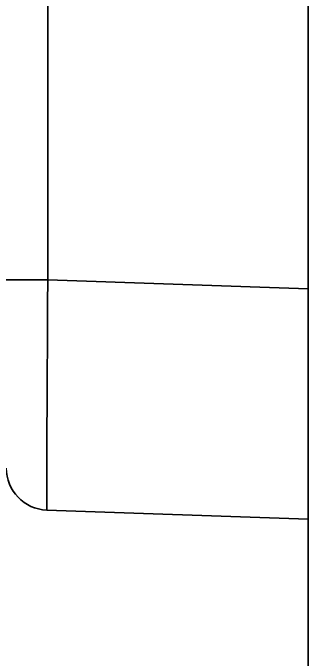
# Model space of a CAD drawing. Header units: millimetres. Extents: x 83 to 1196, y -164 to 735.
# Drawn here: x 391.7 to 428.9, y -11.6 to 69.8 of the extents above; entities that cross this region are included whole.
import ezdxf

# ---------------------------------------------------------------- set-up
doc = ezdxf.new("R2010")
doc.units = ezdxf.units.MM
doc.layers.add('1', color=7, linetype='Continuous', true_color=0xffffff)

msp = doc.modelspace()

# ---------------------------------------------------------------- linework, layer by layer
at = {"layer": '1', "color": 7, "linetype": 'Continuous', "lineweight": 35}
for p, q in [((428.939, 35.046), (428.939, 87.036)), ((396.124, 85.89), (396.124, 36.192)), ((390.889, 36.192), (396.124, 36.192)), ((396.124, 36.192), (428.939, 35.046)), ((428.939, 35.046), (428.939, 6.041)), ((428.939, 6.041), (396.004, 7.191)), ((428.939, 6.041), (428.939, -46.959))]:
    msp.add_line(p, q, dxfattribs=at)
msp.add_arc((396.189, 12.488), 5.3, 180, 268, dxfattribs=at)
msp.add_ellipse((396.189, 36.202), major_axis=(0.185, 29.011), ratio=0.00223, start_param=1.571159, end_param=3.141529, dxfattribs=at)

doc.saveas('drawing.dxf')
